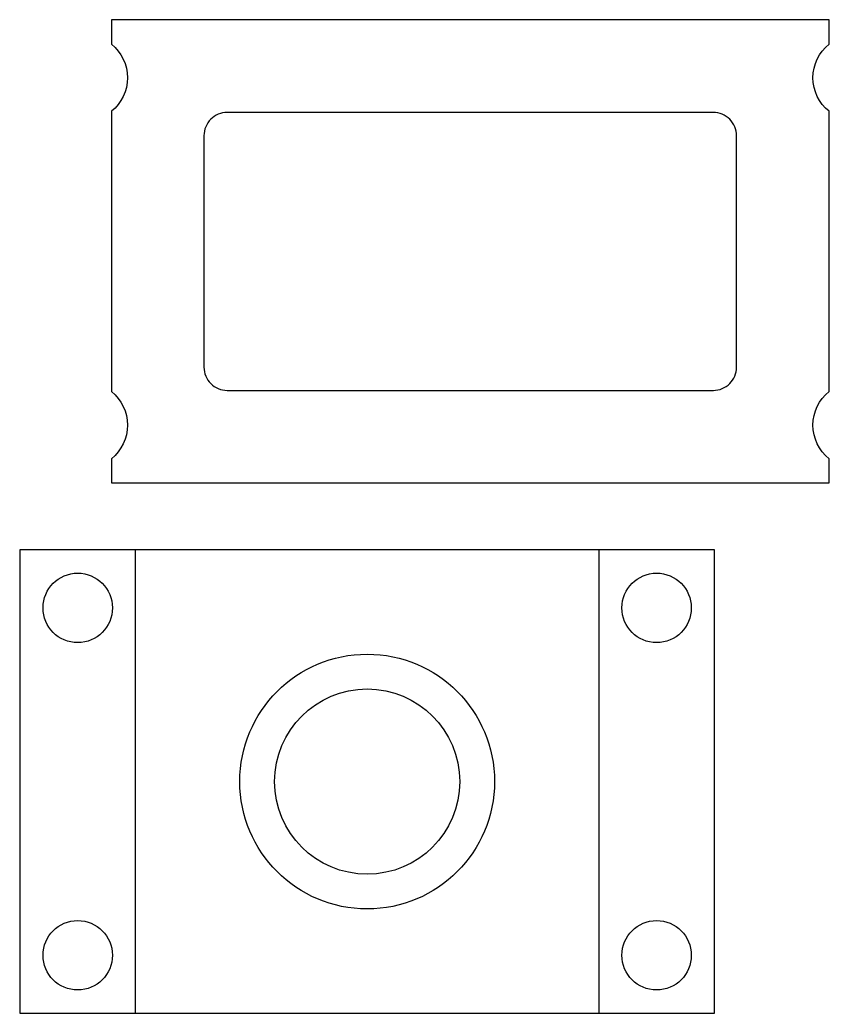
# Model space of a CAD drawing. Header units: inches. Extents: x 0 to 35, y 0 to 42.9.
import ezdxf

# ---------------------------------------------------------------- set-up
doc = ezdxf.new("R2010")
doc.units = ezdxf.units.IN
doc.header["$MEASUREMENT"] = 0
doc.layers.add('アルミ', color=1, linetype='Continuous')

msp = doc.modelspace()

# ---------------------------------------------------------------- linework, layer by layer
msp.add_lwpolyline([(25, 20), (5, 20), (0, 20), (0, 0), (5, 0), (25, 0), (30, 0), (30, 20)], close=True)
for centre, radius in [((2.5, 17.5), 1.5), ((27.5, 17.5), 1.5), ((15, 10), 5.5), ((15, 10), 4), ((2.5, 2.5), 1.5), ((27.5, 2.5), 1.5)]:
    msp.add_circle(centre, radius)
at = {"layer": 'アルミ'}
for points in [[(3.952, 38.943), (3.952, 26.843, -0.482759), (3.952, 23.943), (3.952, 22.893), (34.952, 22.893), (34.952, 23.943, -0.482759), (34.952, 26.843), (34.952, 38.943, -0.482759), (34.952, 41.843), (34.952, 42.893), (3.952, 42.893), (3.952, 41.843, -0.482759)], [(7.952, 37.893), (7.952, 27.893, 0.414214), (8.952, 26.893), (29.952, 26.893, 0.414214), (30.952, 27.893), (30.952, 37.893, 0.414214), (29.952, 38.893), (8.952, 38.893, 0.414214)]]:
    msp.add_lwpolyline(points, format="xyb", close=True, dxfattribs=at)
for points in [[(0, 0), (5, 0), (5, 20), (0, 20)], [(25, 0), (30, 0), (30, 20), (25, 20)]]:
    msp.add_lwpolyline(points, close=True, dxfattribs=at)

doc.saveas('drawing.dxf')
